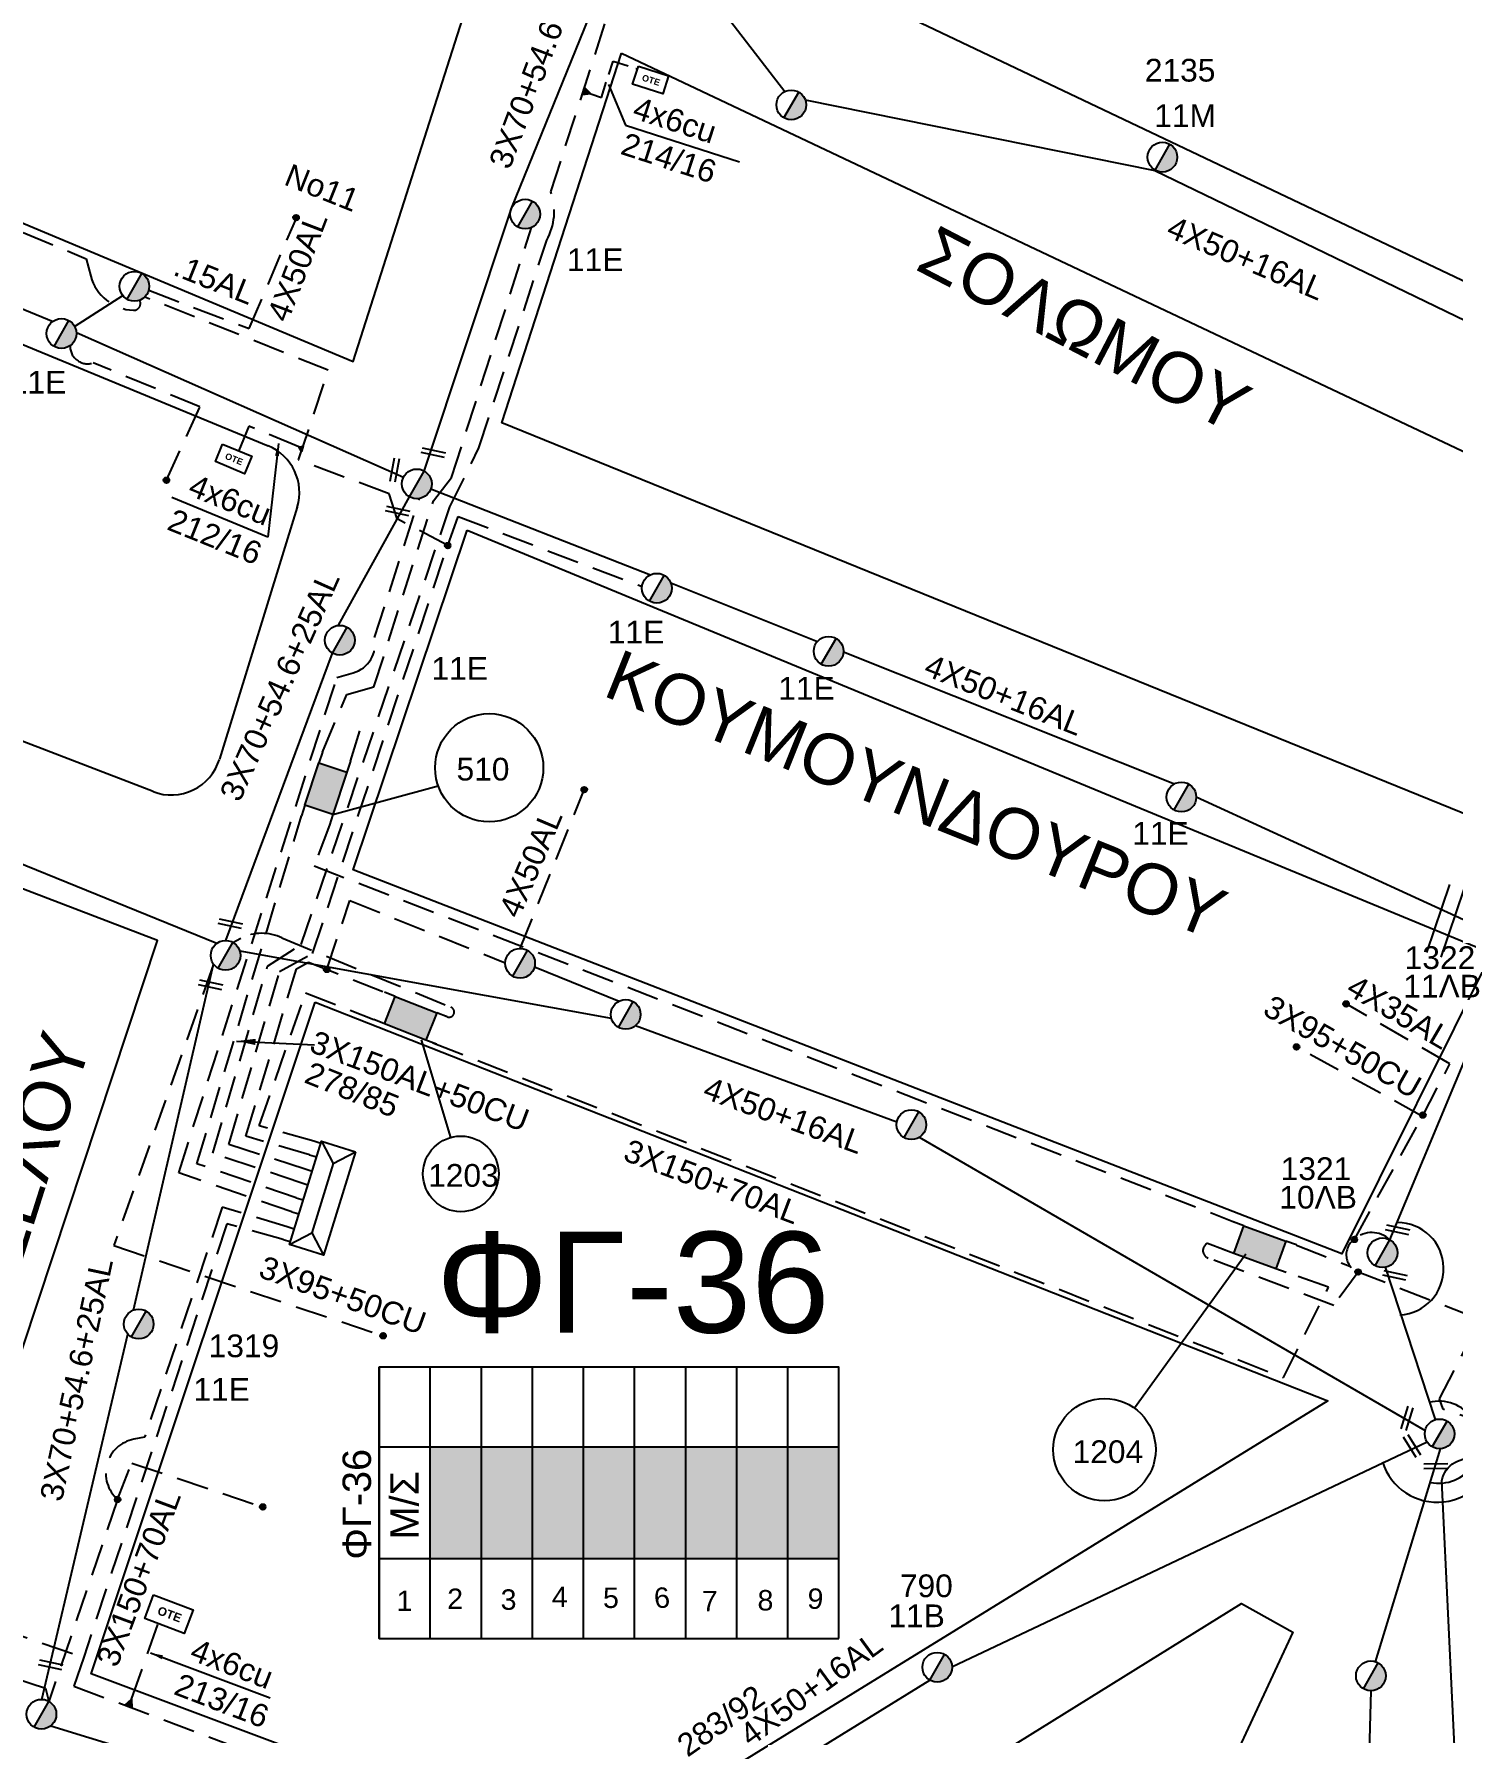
# Model space of a CAD drawing. Header units: millimetres. Extents: x 875 to 3140, y 727 to 1775.
# Drawn here: x 1085.7 to 1198.1, y 1559.1 to 1693.7 of the extents above; entities that cross this region are included whole.
import ezdxf
from ezdxf.enums import TextEntityAlignment as Align

# ---------------------------------------------------------------- set-up
doc = ezdxf.new("R2010")
doc.units = ezdxf.units.MM
doc.linetypes.add('DASHED', pattern=[19.05, 12.7, -6.35])
for name, color, linetype in [('Link Box 4 Διευθύνσεων', 7, 'Continuous'), ('Pillar OTE', 7, 'Continuous'), ('Ασφαλειοκιβώτια Χ.Τ 9 αναχωρήσεων', 7, 'Continuous'), ('Γέφυρες Εναερίου Δικτύου', 7, 'Continuous'), ('Γυμνά εναέρια ΧΤ (3Φ)   4x35AL', 7, 'Continuous'), ('Γυμνά εναέρια ΧΤ (3Φ)   4x50AL', 7, 'Continuous'), ('Γυμνά εναέρια ΧΤ και ΦΟΠ (3Φ)   4x50+16AL', 7, 'Continuous'), ('Εναέρια παροχή ΧΤ 4x16', 7, 'SYN_LINE'), ('Επιγραφές - Σχήματα', 7, 'Continuous'), ('Καλώδια ΧΤ   3x150+50AL', 7, 'DASHED'), ('Καλώδια ΧΤ   3x150+50CU', 7, 'DASHED'), ('Καλώδια ΧΤ   3x150+70AL', 7, 'DASHED'), ('Καλώδια ΧΤ   3x150AL+50CU', 7, 'DASHED'), ('Καλώδια ΧΤ   3x95+50CU', 7, 'DASHED'), ('Καλώδια ΧΤ   4x50AL', 7, 'DASHED'), ('Μηχανική τομή', 7, 'Continuous'), ('Στύλος ΦΜ', 7, 'Continuous'), ('Στύλος ΦΜ @ 1', 7, 'Continuous'), ('Συνδέσεις', 7, 'Continuous'), ('Συνεστραμμένα ΧΤ   3x70+54.6+25AL', 7, 'SYN_LINE'), ('Τομή', 7, 'Continuous'), ('Υποσταθμός πόλεως', 7, 'Continuous'), ('Υπόβαθρο ΔΕΗ', 7, 'Continuous'), ('Υπόγεια Καλώδια Δικτύου ΧΤ   150AL', 7, 'DASHED'), ('Υπόγεια καλώδια Παροχών ΧΤ   4x50AL', 7, 'DASHED'), ('Υπόγεια καλώδια Παροχών ΧΤ   4x6', 7, 'DASHED')]:
    doc.layers.add(name, color=color, linetype=linetype)
doc.styles.add('ar', font='arial.ttf')
doc.styles.get("Standard").update_dxf_attribs({"font": 'arial.ttf'})
doc.linetypes.add('SYN_LINE', pattern='A,0.5,-0.0001,["/\\/\\/\\/",Standard,S=0.1,R=0,X=0,Y=-0.05],-0.25', length=0.7501)
doc.dimstyles.new('ISO-25', dxfattribs={"dimtxt": 2.5, "dimasz": 2.5, "dimexe": 1.25, "dimexo": 0.625, "dimtad": 1, "dimtxsty": 'Standard', "dimcen": 2.5, "dimadec": 0, "dimazin": 0, "dimtfac": 1, "dimtmove": 0, "dimatfit": 3, "dimfxl": 1, "dimarcsym": 0})

# ---------------------------------------------------------------- blocks, each defined once
blk = doc.blocks.new('ΥΠΑΡΧΩΝ ΤΣΙΜΕΝΤΕΝΙΟΣ ΣΤΥΛΟΣ')
at = {"layer": 'Στύλος ΦΜ'}
blk.add_hatch(color=256, dxfattribs=at).paths.add_polyline_path([(-1.29, -2.28, 0.574793), (2.62, 0, 0.268822), (1.3, 2.27)])
blk.add_line((-1.29, -2.28), (1.3, 2.27), dxfattribs=at)
blk.add_circle((0, 0), 2.62, dxfattribs=at)
at = {"layer": 'Στύλος ΦΜ', "flags": 4}
for tag, p in [('ΑΡΙΘΜΟΣ', (-4.68, 8.05)), ('ΤΥΠΟΣ', (-4.91, 3.03))]:
    blk.add_attdef(tag, p, '', height=4, dxfattribs=at)
blk = doc.blocks.new('LINK BOX 4 ΑΝΑΧΩΡΗΣΕΩΝ')
at = {"layer": 'Link Box 4 Διευθύνσεων', "ltscale": 40}
blk.add_hatch(color=256, dxfattribs=at).paths.add_polyline_path([(-3.54, 0), (-3.54, -4.67), (3.54, -4.67), (3.54, 0)])
for p, q in [((-3.54, 0), (-5.33, 0)), ((5.33, 0), (3.54, 0)), ((-3.54, -4.67), (-5.33, -4.67)), ((5.33, -4.67), (3.54, -4.67))]:
    blk.add_line(p, q, dxfattribs=at)
blk.add_lwpolyline([(-3.54, -4.67), (-3.54, 0), (3.54, 0), (3.54, -4.67)], close=True, dxfattribs=at)
blk = doc.blocks.new('ΥΠΟΣΤΑΘΜΟΣ ΠΟΛΕΩΣ 8 ΑΝΑΧΩΡΗΣΕΩΝ')
at = {"layer": 'Υποσταθμός πόλεως', "linetype": 'Continuous', "ltscale": 40}
for p, q in [((-8.18, -2.82), (-8.18, -4)), ((-5.9, -2.82), (-5.9, -4)), ((-3.55, -2.82), (-3.55, -4)), ((-1.28, -2.82), (-1.28, -4)), ((1.23, -2.82), (1.23, -4)), ((3.56, -2.82), (3.56, -4)), ((6.03, -2.82), (6.03, -4)), ((8.16, -2.82), (8.16, -4))]:
    blk.add_line(p, q, dxfattribs=at)
blk.add_lwpolyline([(-8.57, 2.82), (8.57, 2.82), (8.57, -2.82), (-8.57, -2.82)], close=True, dxfattribs=at)
for points in [[(-5.75, 0), (-8.57, 2.82)], [(5.75, 0), (8.57, 2.82)], [(-8.57, -2.82), (-5.75, 0)], [(-5.75, 0), (5.75, 0)], [(8.57, -2.82), (5.75, 0)]]:
    blk.add_lwpolyline(points, dxfattribs=at)
at = {"layer": 'Υποσταθμός πόλεως', "linetype": 'SYN_LINE', "ltscale": 40, "flags": 1}
for tag, p in [('ΜΕΤΑΣΧΗΜΑΤΙΣΜΟΣ', (9.59, 1.44)), ('ΙΣΧΥΣ', (9.57, -1.35)), ('ΑΡΙΘΜΟΣ', (9.69, -4.07))]:
    blk.add_attdef(tag, p, '', height=1.8, dxfattribs=at)
blk = doc.blocks.new('ΤΟΜΗ')
at = {"layer": 'Τομή', "ltscale": 40}
for p, q in [((-5.68, 0), (5.68, 0)), ((5.68, -2.33), (-5.68, -2.33))]:
    blk.add_line(p, q, dxfattribs=at)
blk = doc.blocks.new('ΑΣΦΑΛΕΙΟΚΙΒΩΤΙΟ ΥΠΟΣΤΑΘΜΟΥ 9 ΑΝΑΧΩΡΗΣΕΩΝ')
at = {"layer": 'Ασφαλειοκιβώτια Χ.Τ 9 αναχωρήσεων', "ltscale": 40}
for p, q in [((-23.8, 40.36), (24.02, 40.36)), ((-9.72, 40.36), (-9.72, -40.64)), ((9.94, 40.36), (9.94, -40.64)), ((-23.8, 31.36), (24.02, 31.36)), ((-23.8, 22.36), (24.02, 22.36)), ((-23.8, 13.36), (24.02, 13.36)), ((-23.8, 4.36), (24.02, 4.36)), ((-23.8, -4.64), (24.02, -4.64)), ((-23.8, -13.64), (24.02, -13.64)), ((-23.8, -22.64), (24.02, -22.64)), ((-23.8, -31.64), (24.02, -31.64))]:
    blk.add_line(p, q, dxfattribs=at)
at = {"layer": 'Ασφαλειοκιβώτια Χ.Τ 9 αναχωρήσεων'}
blk.add_lwpolyline([(-23.8, -40.64), (24.02, -40.64), (24.02, 40.36), (-23.8, 40.36)], close=True, dxfattribs=at)
for s, rotation, p in [('1', 270, (-18.96, 37.31)), ('2', 270, (-18.6, 28.38)), ('3', 270, (-18.74, 18.97)), ('4', 270, (-18.26, 9.95)), ('5', 270, (-18.42, 0.93)), ('6', 274.9707, (-18.52, -8.21)), ('7', 270, (-19, -16.47)), ('8', 270, (-18.86, -26.29)), ('9', 266.863, (-18.5, -35))]:
    blk.add_text(s, height=3.6, rotation=rotation, dxfattribs=at).set_placement(p)
at = {"layer": 'Ασφαλειοκιβώτια Χ.Τ 9 αναχωρήσεων', "ltscale": 40}
for tag, height, p in [('ΟΝΟΜΑ', 5, (-0.16, 44.31)), ('ΚΕΙΜΕΝΟ 1', 2, (17.06, 35.59)), ('ΚΕΙΜΕΝΟ 2', 2, (17.06, 26.88)), ('ΚΕΙΜΕΝΟ 3', 2, (17.06, 17.69)), ('ΚΕΙΜΕΝΟ 4', 2, (17.06, 8.71)), ('ΚΕΙΜΕΝΟ 5', 2, (17.06, -0.13)), ('ΚΕΙΜΕΝΟ 6', 2, (17.06, -9.05)), ('ΚΕΙΜΕΝΟ 7', 2, (17.06, -18.13)), ('ΚΕΙΜΕΝΟ 8', 2, (17.06, -26.85)), ('ΚΕΙΜΕΝΟ 9', 2, (17.06, -35.99)), ('ΣΧ', 2, (-0.1, -42.64))]:
    blk.add_attdef(tag, text='', height=height, dxfattribs=at).set_placement(p, align=Align.MIDDLE_CENTER)
blk = doc.blocks.new('_ΣΥΝΔΕΣΗ')
at = {"layer": 'Συνδέσεις', "linetype": 'SYN_LINE', "ltscale": 40}
blk.add_hatch(color=256, dxfattribs=at).paths.add_polyline_path([(0.5, -0.01, 1), (-0.5, -0.01, 1)])
at = {"layer": 'Συνδέσεις'}
blk.add_circle((0, -0.01), 0.5, dxfattribs=at)
blk = doc.blocks.new('ΜΗΧΑΝΙΚΗ ΤΟΜΗ')
at = {"layer": 'Μηχανική τομή', "ltscale": 40}
for p, q in [((-1.89, 0.78), (1.89, 0.78)), ((1.89, 0), (-1.89, 0))]:
    blk.add_line(p, q, dxfattribs=at)
blk = doc.blocks.new('PILLAR ΟΤΕ')
at = {"layer": 'Pillar OTE', "ltscale": 40}
blk.add_lwpolyline([(-3.31, 2.02), (3.39, 2.02), (3.39, -1.99), (-3.31, -1.99)], close=True, dxfattribs=at)
at = {"layer": 'Pillar OTE', "insert": (-1.81, 0.71), "char_height": 1.3575, "width": 109.961, "attachment_point": 1}
blk.add_mtext('{\\fArial|b1|i0|c161|p34;OTE}', dxfattribs=at)

msp = doc.modelspace()

# ---------------------------------------------------------------- hatches: boundary and pattern name
at = {"layer": 'Pillar OTE', "ltscale": 40}
h = msp.add_hatch(color=256, dxfattribs=at)
h.dxf.hatch_style = 1
h.paths.add_polyline_path([(1129.16, 1688.84), (1129.86, 1688.9), (1129.36, 1689.4)])
h = msp.add_hatch(color=256, dxfattribs=at)
h.dxf.hatch_style = 1
h.paths.add_polyline_path([(1106.71, 1660.93), (1106.92, 1660.57), (1107.06, 1660.97)])
h = msp.add_hatch(color=256, dxfattribs=at)
h.dxf.hatch_style = 1
h.paths.add_polyline_path([(1093.47, 1560.97), (1093.43, 1561.66), (1092.92, 1561.18)])
at = {"layer": 'Ασφαλειοκιβώτια Χ.Τ 9 αναχωρήσεων', "ltscale": 20}
for color, points in [(151, [(1117.13, 1581.65), (1117.13, 1572.8), (1121.18, 1572.8), (1121.18, 1581.65)]), (85, [(1121.18, 1581.65), (1121.18, 1572.8), (1125.23, 1572.8), (1125.23, 1581.65)]), (30, [(1125.23, 1581.65), (1125.23, 1572.8), (1129.28, 1572.8), (1129.28, 1581.65)]), (1, [(1129.28, 1581.65), (1129.28, 1572.8), (1133.33, 1572.8), (1133.33, 1581.65)]), (2, [(1133.33, 1581.65), (1133.33, 1572.8), (1137.38, 1572.8), (1137.38, 1581.65)]), (5, [(1137.38, 1581.65), (1137.38, 1572.8), (1141.43, 1572.8), (1141.43, 1581.65)]), (27, [(1141.43, 1581.65), (1141.43, 1572.8), (1145.48, 1572.8), (1145.48, 1581.65)]), (6, [(1145.48, 1581.65), (1145.48, 1572.8), (1149.53, 1572.8), (1149.53, 1581.65)])]:
    msp.add_hatch(color=color, dxfattribs=at).paths.add_polyline_path(points)

# ---------------------------------------------------------------- linework, layer by layer
at = {"layer": 'Pillar OTE', "ltscale": 40}
for points in [[(1129.36, 1689.4), (1129.86, 1688.9), (1129.16, 1688.84), (1129.36, 1689.4)], [(1107.06, 1660.97), (1106.92, 1660.57), (1106.71, 1660.93), (1107.06, 1660.97)], [(1092.92, 1561.18), (1093.43, 1561.66), (1093.47, 1560.97), (1092.92, 1561.18)]]:
    msp.add_lwpolyline(points, dxfattribs=at)
at = {"layer": 'Γέφυρες Εναερίου Δικτύου', "color": 30, "ltscale": 20}
msp.add_lwpolyline([(1088.93, 1670.46), (1092.75, 1672.92)], dxfattribs=at)
at = {"layer": 'Γέφυρες Εναερίου Δικτύου', "color": 27, "linetype": 'DASHED', "ltscale": 0.2}
msp.add_lwpolyline([(1118.51, 1653.11), (1114.51, 1655.21), (1113.88, 1657.2), (1106.69, 1659.89), (1109.04, 1667), (1094.49, 1672.8)], dxfattribs=at)
at = {"layer": 'Γέφυρες Εναερίου Δικτύου', "color": 30, "linetype": 'DASHED', "ltscale": 0.2}
msp.add_lwpolyline([(1096.21, 1658.29), (1098.87, 1664.09), (1090.4, 1667.58), (1090.4, 1667.58, -0.518001), (1088.57, 1668.94, -2.190276)], format="xyb", dxfattribs=at)
at = {"layer": 'Γέφυρες Εναερίου Δικτύου', "color": 6, "linetype": 'DASHED', "ltscale": 0.2}
msp.add_lwpolyline([(1109.13, 1630.94), (1107.91, 1627.71), (1180.83, 1599.51)], dxfattribs=at)
at = {"layer": 'Γέφυρες Εναερίου Δικτύου', "color": 85, "ltscale": 20}
msp.add_lwpolyline([(1125.39, 1619.7), (1132.11, 1617)], dxfattribs=at)
at = {"layer": 'Γυμνά εναέρια ΧΤ (3Φ)   4x35AL', "color": 173, "linetype": 'DASHED', "ltscale": 0.2}
msp.add_lwpolyline([(1197.96, 1612.01), (1189.74, 1616.78)], dxfattribs=at)
at = {"layer": 'Γυμνά εναέρια ΧΤ (3Φ)   4x50AL', "color": 30, "ltscale": 20}
for points in [[(1062.76, 1680.93), (1087.22, 1670.87)], [(1089.07, 1670), (1115.01, 1658.53)]]:
    msp.add_lwpolyline(points, dxfattribs=at)
at = {"layer": 'Γυμνά εναέρια ΧΤ (3Φ)   4x50AL', "color": 30, "linetype": 'DASHED', "ltscale": 0.2}
msp.add_lwpolyline([(1102.76, 1670.3), (1106.54, 1679.1)], dxfattribs=at)
at = {"layer": 'Γυμνά εναέρια ΧΤ (3Φ)   4x50AL', "color": 85}
msp.add_lwpolyline([(1073.14, 1632.59), (1100.21, 1621.58)], dxfattribs=at)
at = {"layer": 'Γυμνά εναέρια ΧΤ (3Φ)   4x50AL', "color": 173}
msp.add_lwpolyline([(1193.2, 1598.07), (1202.35, 1619.97)], dxfattribs=at)
at = {"layer": 'Γυμνά εναέρια ΧΤ και ΦΟΠ (3Φ)   4x50+16AL', "color": 30}
for points in [[(1134.68, 1702.79), (1145.24, 1689.09)], [(1146.86, 1688.42), (1174.56, 1682.82)], [(1174.56, 1682.82), (1202.39, 1669.38)]]:
    msp.add_lwpolyline(points, dxfattribs=at)
at = {"layer": 'Γυμνά εναέρια ΧΤ και ΦΟΠ (3Φ)   4x50+16AL', "color": 2}
for points in [[(1117.17, 1657.61), (1134.59, 1650.79)], [(1136.2, 1650.14), (1147.83, 1645.5)], [(1149.89, 1644.69), (1176.13, 1634.21)], [(1177.86, 1633.19), (1202.27, 1621.97)]]:
    msp.add_lwpolyline(points, dxfattribs=at)
at = {"layer": 'Γυμνά εναέρια ΧΤ και ΦΟΠ (3Φ)   4x50+16AL', "color": 85}
for points in [[(1102.02, 1620.98), (1131.48, 1615.64)], [(1133.39, 1615.05), (1154.12, 1607.42)], [(1155.89, 1606.2), (1196, 1582.95)]]:
    msp.add_lwpolyline(points, dxfattribs=at)
at = {"layer": 'Γυμνά εναέρια ΧΤ και ΦΟΠ (3Φ)   4x50+16AL', "color": 173}
for points in [[(1196.82, 1583.82), (1192.86, 1595.9)], [(1192.06, 1564.63), (1197.23, 1581.51)], [(1190.85, 1530.62), (1191.73, 1562.33)]]:
    msp.add_lwpolyline(points, dxfattribs=at)
at = {"layer": 'Γυμνά εναέρια ΧΤ και ΦΟΠ (3Φ)   4x50+16AL', "color": 133}
for points in [[(1158.49, 1564.23), (1196.15, 1582.06)], [(1130.4, 1546.93), (1156.74, 1563.17)]]:
    msp.add_lwpolyline(points, dxfattribs=at)
at = {"layer": 'Γυμνά εναέρια ΧΤ και ΦΟΠ (3Φ)   4x50+16AL', "color": 1}
msp.add_lwpolyline([(1087.04, 1559.56), (1128.18, 1546.92)], dxfattribs=at)
at = {"layer": 'Εναέρια παροχή ΧΤ 4x16', "color": 1, "linetype": 'DASHED', "ltscale": 0.2}
msp.add_lwpolyline([(1059.16, 1548.58), (1063.43, 1560.4), (1073.8, 1556.68), (1076.94, 1565.65), (1086.61, 1562.54), (1086.88, 1561.49)], dxfattribs=at)
at = {"layer": 'Επιγραφές - Σχήματα', "ltscale": 20}
for p, q in [((1109.41, 1631.79), (1117.75, 1634.06)), ((1116.41, 1613.93), (1118.73, 1606.18)), ((1181.79, 1596.93), (1172.96, 1584.73))]:
    msp.add_line(p, q, dxfattribs=at)
for centre, radius in [((1121.8, 1635.49), 4.29), ((1119.55, 1603.3), 3), ((1170.58, 1581.44), 4.06)]:
    msp.add_circle(centre, radius, dxfattribs=at)
at = {"layer": 'Καλώδια ΧΤ   3x150+50AL', "color": 62, "ltscale": 0.2}
msp.add_lwpolyline([(1274.35, 1556.45), (1273.33, 1556.76), (1272.21, 1556.24), (1237.2, 1571.05), (1197.42, 1584.64), (1197.14, 1585.46), (1212.43, 1615.12), (1212.43, 1615.12), (1212.43, 1615.12), (1212.43, 1615.12), (1212.43, 1615.12), (1204.55, 1618.65, -0.293823), (1203.63, 1620.05, -2.382889)], format="xyb", dxfattribs=at)
at = {"layer": 'Καλώδια ΧΤ   3x150+50CU', "color": 5, "ltscale": 0.2}
msp.add_lwpolyline([(1106.86, 1602.59), (1099.88, 1604.93), (1104.23, 1619.76), (1106.9, 1621.49), (1118.69, 1656.17), (1120.99, 1660.84), (1126.36, 1677.3, 0.214123), (1126.69, 1681.15), (1132.99, 1700.72), (1134.94, 1700.46, 0.719118), (1136.25, 1705.04), (1125.67, 1710.47), (1136.68, 1743.72), (1135.79, 1744.24, -0.400155), (1134.9, 1747.38), (1111.9, 1758.73), (1119.38, 1774.68)], format="xyb", dxfattribs=at)
at = {"layer": 'Καλώδια ΧΤ   3x150+50CU', "color": 27, "ltscale": 0.2}
msp.add_lwpolyline([(1053.19, 1691.1), (1089.84, 1675.84), (1090.21, 1674.46, 0.325021), (1093.59, 1671.75, 0.590738), (1094.08, 1672.55, 12.344555)], format="xyb", dxfattribs=at)
at = {"layer": 'Καλώδια ΧΤ   3x150+50CU', "color": 154, "ltscale": 0.2}
msp.add_lwpolyline([(1110.79, 1636), (1111.82, 1639.28)], dxfattribs=at)
at = {"layer": 'Καλώδια ΧΤ   3x150+70AL', "color": 151, "ltscale": 0.2}
msp.add_lwpolyline([(1117.34, 1613.68), (1184.78, 1587.15), (1188.34, 1594.32), (1184.92, 1595.51)], dxfattribs=at)
at = {"layer": 'Καλώδια ΧΤ   3x150+70AL', "color": 2, "ltscale": 0.2}
for points in [[(1001.99, 1604.19), (1003.28, 1607.21), (1006.02, 1606.23), (1002.02, 1595.28), (1047.03, 1578.41), (1046.99, 1577.3), (1078.32, 1566.29), (1079.15, 1568.58), (1089.65, 1564.99), (1088.87, 1562.7), (1127.86, 1548.06), (1139.25, 1554.12), (1144.92, 1547.46), (1143.14, 1542.62), (1145.91, 1541.76)], [(1105.46, 1598.09), (1101.01, 1599.35), (1089.65, 1564.99)]]:
    msp.add_lwpolyline(points, dxfattribs=at)
at = {"layer": 'Καλώδια ΧΤ   3x150+70AL', "color": 1, "ltscale": 0.2}
msp.add_lwpolyline([(1105.78, 1599.1), (1100.64, 1600.67), (1094.48, 1582.44), (1093.63, 1582.27, 0.625557), (1092.34, 1577.5), (1086.88, 1561.49)], format="xyb", dxfattribs=at)
msp.add_lwpolyline([(1092.34, 1577.5), (1093.46, 1580.38), (1103.84, 1576.9)], dxfattribs=at)
at = {"layer": 'Καλώδια ΧΤ   3x150AL+50CU', "color": 6, "linetype": 'DASHED', "ltscale": 0.2}
for points in [[(1108.58, 1636.73), (1110.5, 1641.31), (1112.66, 1641.9), (1117.38, 1656.66), (1118.82, 1658.51), (1125.16, 1678.32)], [(1106.49, 1601.39), (1098.63, 1604.1), (1106.91, 1631.67)]]:
    msp.add_lwpolyline(points, dxfattribs=at)
at = {"layer": 'Καλώδια ΧΤ   3x150AL+50CU', "color": 30, "linetype": 'DASHED', "ltscale": 0.2}
msp.add_lwpolyline([(1106.14, 1600.28), (1097.18, 1603.39), (1109.72, 1642.64), (1111.01, 1643.01, 0.392507), (1112.71, 1645.82), (1116.27, 1656.83)], format="xyb", dxfattribs=at)
at = {"layer": 'Καλώδια ΧΤ   3x150AL+50CU', "color": 27, "linetype": 'DASHED', "ltscale": 0.2}
msp.add_lwpolyline([(1107.2, 1603.67), (1101.15, 1605.63), (1105.18, 1619.33), (1107.8, 1620.78), (1118.51, 1653.11), (1119.33, 1655.4), (1133.93, 1649.86)], dxfattribs=at)
at = {"layer": 'Καλώδια ΧΤ   3x150AL+50CU', "color": 85, "ltscale": 0.2}
for points in [[(1108.92, 1619.51), (1110.76, 1624.96), (1123.07, 1620.04)], [(1107.55, 1604.8), (1102.51, 1606.28), (1106.52, 1619.55), (1107.46, 1620.09), (1113.51, 1617.7)]]:
    msp.add_lwpolyline(points, dxfattribs=at)
for points in [[(1101.48, 1621.65), (1102.12, 1621.97, -0.235638), (1105.37, 1622), (1118.76, 1616.51, -1.024099), (1118.47, 1615.75, -0.609471)], [(1118.41, 1615.77, -0.094146), (1118.47, 1615.75)]]:
    msp.add_lwpolyline(points, format="xyb", dxfattribs=at)
at = {"layer": 'Καλώδια ΧΤ   3x150AL+50CU', "color": 151, "ltscale": 0.2}
msp.add_lwpolyline([(1107.89, 1605.88), (1103.57, 1607.1), (1107.24, 1617.66), (1112.65, 1615.53)], dxfattribs=at)
at = {"layer": 'Καλώδια ΧΤ   3x150AL+50CU', "color": 173, "ltscale": 0.2}
for points in [[(1275.87, 1560.8), (1274.44, 1562.78), (1190.68, 1595.52, -0.604462), (1190.39, 1598.1), (1195.79, 1607.86), (1197.96, 1612.01)], [(1190.68, 1595.52), (1188.76, 1592.87), (1178.8, 1596.62, -0.670247), (1178.76, 1597.8), (1180.14, 1597.28)]]:
    msp.add_lwpolyline(points, format="xyb", dxfattribs=at)
at = {"layer": 'Καλώδια ΧΤ   3x150AL+50CU', "color": 173, "linetype": 'DASHED', "ltscale": 0.2}
msp.add_lwpolyline([(1185.8, 1597.66), (1190.04, 1595.98)], dxfattribs=at)
at = {"layer": 'Καλώδια ΧΤ   3x150AL+50CU', "color": 0, "linetype": 'Continuous', "ltscale": 0.2}
for centre, radius, start, end in [((1193.81, 1595.78), 3.66, 273.0208, 89.9956), ((1197.09, 1582.03), 3.25, 258.1342, 103.7013), ((1196.96, 1581.82), 4.55, 197.0358, 356.3096)]:
    msp.add_arc(centre, radius, start, end, dxfattribs=at)
at = {"layer": 'Καλώδια ΧΤ   3x150AL+50CU', "color": 173, "ltscale": 0.2}
msp.add_arc((1191.78, 1596.6), 2.05, 46.1163, 132.6254, dxfattribs=at)
at = {"layer": 'Καλώδια ΧΤ   3x95+50CU', "color": 2, "ltscale": 0.2}
msp.add_lwpolyline([(1099.95, 1619.92), (1092.04, 1597.61), (1113.39, 1590.46)], dxfattribs=at)
at = {"layer": 'Καλώδια ΧΤ   3x95+50CU', "color": 173, "ltscale": 0.2}
msp.add_lwpolyline([(1195.79, 1607.86), (1185.81, 1613.36)], dxfattribs=at)
at = {"layer": 'Καλώδια ΧΤ   4x50AL', "color": 85, "linetype": 'DASHED', "ltscale": 0.2}
msp.add_lwpolyline([(1124.26, 1621.16), (1129.33, 1633.75)], dxfattribs=at)
at = {"layer": 'Συνεστραμμένα ΧΤ   3x70+54.6+25AL', "color": 6, "ltscale": 20}
for points in [[(1123.59, 1679.9), (1132.71, 1702.36)], [(1116.64, 1659.01), (1123.59, 1679.9)]]:
    msp.add_lwpolyline(points, dxfattribs=at)
at = {"layer": 'Συνεστραμμένα ΧΤ   3x70+54.6+25AL', "color": 2, "ltscale": 15}
msp.add_lwpolyline([(1109.86, 1646.78), (1115.48, 1656.97)], dxfattribs=at)
at = {"layer": 'Συνεστραμμένα ΧΤ   3x70+54.6+25AL', "color": 2, "ltscale": 20}
for points in [[(1100.92, 1621.8), (1109.38, 1644.58)], [(1093.61, 1592.51), (1099.95, 1619.92)], [(1086.33, 1561.65), (1093.15, 1590.6)]]:
    msp.add_lwpolyline(points, dxfattribs=at)
at = {"layer": 'Υπόβαθρο ΔΕΗ'}
for p, q in [((1046, 1685.04), (1104.27, 1661.01)), ((1095.15, 1633.6), (1035.53, 1656.6)), ((1106.57, 1656.14), (1100.41, 1636.16))]:
    msp.add_line(p, q, dxfattribs=at)
for points in [[(1145.52, 1733.45), (1238.02, 1691.23), (1223.01, 1662.66), (1136.23, 1703.93)], [(1056.6, 1725.13), (1045.4, 1695.16), (1111.02, 1667.69), (1120.51, 1697.41)], [(1132.3, 1692.14), (1217.55, 1651.82), (1205.76, 1629.14), (1122.81, 1662.82)], [(1120.04, 1654.33), (1201.27, 1620.8), (1189.39, 1596.96), (1111.02, 1627.41)], [(1077.72, 1568.13), (1095.51, 1621.79), (1028.07, 1647.62), (1008.33, 1593.46)], [(1108, 1616.9), (1188.29, 1585.31), (1129.36, 1549.01), (1090.25, 1563.68)], [(1144.42, 1543.31), (1145.98, 1547.2), (1181.45, 1569.24), (1185.52, 1566.98), (1169.92, 1533.48)]]:
    msp.add_lwpolyline(points, close=True, dxfattribs=at)
for points in [[(1132.61, 1686.42), (1141.63, 1683.52)], [(1104.25, 1653.76), (1096.64, 1656.92)]]:
    msp.add_lwpolyline(points, dxfattribs=at)
msp.add_lwpolyline([(1199.55, 1532.48), (1197.32, 1578.97, -0.459402), (1200.14, 1580.6), (1265.39, 1555.47), (1255.49, 1530.49)], format="xyb", close=True, dxfattribs=at)
for centre, start, end in [((1102.75, 1657.31), 342.8627, 67.5894), ((1096.59, 1637.33), 248.9026, 342.8627)]:
    msp.add_arc(centre, 4, start, end, dxfattribs=at)
at = {"layer": 'Υπόγεια Καλώδια Δικτύου ΧΤ   150AL', "color": 30, "linetype": 'DASHED', "ltscale": 0.2}
msp.add_lwpolyline([(1094.81, 1673.34), (1102.76, 1670.3)], dxfattribs=at)
at = {"layer": 'Υπόγεια καλώδια Παροχών ΧΤ   4x6', "color": 5, "linetype": 'DASHED', "ltscale": 0.1}
msp.add_lwpolyline([(1129.86, 1688.9), (1130.69, 1688.63), (1131.62, 1691.51), (1133.57, 1690.88)], dxfattribs=at)
at = {"layer": 'Υπόγεια καλώδια Παροχών ΧΤ   4x6', "color": 27, "linetype": 'DASHED', "ltscale": 0.2}
msp.add_lwpolyline([(1106.71, 1660.93), (1102.75, 1662.57), (1101.96, 1660.64)], dxfattribs=at)
at = {"layer": 'Υπόγεια καλώδια Παροχών ΧΤ   4x6', "color": 2, "linetype": 'DASHED', "ltscale": 0.2}
msp.add_lwpolyline([(1093.43, 1561.66), (1095.54, 1567.57)], dxfattribs=at)

# ---------------------------------------------------------------- block references
at = {"layer": 'Link Box 4 Διευθύνσεων'}
for p, xscale, yscale, zscale, rotation in [((1107.74, 1634.2), 0.5000000000000268, 0.5000000000000268, 0.5000000000000268, 71.79163371382793), ((1115.99, 1616.72), 0.4999999999999941, 0.4999999999999941, 0.4999999999999941, 338.4827481205567), ((1183.29, 1598.58), 0.5000000000000101, 0.5000000000000101, 0.5000000000000101, 339.9849681885249)]:
    msp.add_blockref('LINK BOX 4 ΑΝΑΧΩΡΗΣΕΩΝ', p, dxfattribs=dict(at, xscale=xscale, yscale=yscale, zscale=zscale, rotation=rotation))
at = {"layer": 'Pillar OTE'}
for p, xscale, yscale, zscale, rotation in [((1134.58, 1690), 0.3749999999999999, 0.3749999999999999, 0.3749999999999999, 342.180944146168), ((1101.52, 1659.97), 0.3750000000000001, 0.3750000000000001, 0.3750000000000001, 337.5894032627148), ((1096.39, 1568.4), 0.5, 0.5, 0.5, 339.4373973302187)]:
    msp.add_blockref('PILLAR ΟΤΕ', p, dxfattribs=dict(at, xscale=xscale, yscale=yscale, zscale=zscale, rotation=rotation))
at = {"layer": 'Ασφαλειοκιβώτια Χ.Τ 9 αναχωρήσεων', "xscale": 0.4499999999999886, "yscale": 0.4499999999999886, "zscale": 0.4499999999999886, "rotation": 90}
msp.add_blockref('ΑΣΦΑΛΕΙΟΚΙΒΩΤΙΟ ΥΠΟΣΤΑΘΜΟΥ 9 ΑΝΑΧΩΡΗΣΕΩΝ', (1131.24, 1577.18), dxfattribs=at).add_auto_attribs({'ΟΝΟΜΑ': 'ΦΓ-36'})
at = {"layer": 'Μηχανική τομή'}
for p, xscale, yscale, zscale, rotation in [((1114.5, 1659.06), 0.500000000000009, 0.500000000000009, 0.500000000000009, 79.45927495756727), ((1117.4, 1660.66), 0.5000000000001018, 0.5000000000001018, 0.5000000000001018, 167.8896288104028), ((1114.58, 1656.03), 0.5000000000001018, 0.5000000000001018, 0.5000000000001018, 167.8896288104028), ((1101.31, 1623.33), 0.5000000000001018, 0.5000000000001018, 0.5000000000001018, 167.8896288104028), ((1099.75, 1618.48), 0.5000000000001018, 0.5000000000001018, 0.5000000000001018, 167.8896288104028), ((1193.86, 1599.06), 0.5000000000001018, 0.5000000000001018, 0.5000000000001018, 167.8896288104028), ((1193.64, 1595.45), 0.5000000000001018, 0.5000000000001018, 0.5000000000001018, 167.8896288104028), ((1194.75, 1583.86), 0.5000000000000068, 0.5000000000000068, 0.5000000000000068, 72.1977486850083), ((1195.13, 1581.83), 0.500000000000011, 0.500000000000011, 0.500000000000011, 121.9567308007298), ((1196.85, 1580.33), 0.5000000000000996, 0.5000000000000996, 0.5000000000000996, 180.623631037761), ((1087.07, 1564.57), 0.5000000000001018, 0.5000000000001018, 0.5000000000001018, 167.8896288104028)]:
    msp.add_blockref('ΜΗΧΑΝΙΚΗ ΤΟΜΗ', p, dxfattribs=dict(at, xscale=xscale, yscale=yscale, zscale=zscale, rotation=rotation))
at = {"layer": 'Στύλος ΦΜ @ 1', "ltscale": 40}
ref = msp.add_blockref('ΥΠΑΡΧΩΝ ΤΣΙΜΕΝΤΕΝΙΟΣ ΣΤΥΛΟΣ', (1175.17, 1683.89), dxfattribs=dict(at, xscale=0.4499999999998181, yscale=0.4499999999998181, zscale=0.4499999999998181))
ref.add_attrib('ΤΥΠΟΣ', '11M', (1174.53, 1686.28), dxfattribs={"layer": 'Στύλος ΦΜ', "height": 1.8, "flags": 4})
ref.add_attrib('ΑΡΙΘΜΟΣ', '2135', (1173.78, 1689.88), dxfattribs={"layer": 'Στύλος ΦΜ', "height": 1.8, "flags": 4})
at = {"layer": 'Στύλος ΦΜ @ 1', "ltscale": 40, "xscale": 0.4499999999998181, "yscale": 0.4499999999998181, "zscale": 0.4499999999998181}
for p in [(1145.75, 1688.03), (1093.67, 1673.65), (1116.06, 1657.99), (1100.9, 1620.62), (1124.25, 1619.99), (1132.62, 1615.94), (1155.27, 1607.2), (1191.7, 1563.51), (1086.3, 1560.47)]:
    msp.add_blockref('ΥΠΑΡΧΩΝ ΤΣΙΜΕΝΤΕΝΙΟΣ ΣΤΥΛΟΣ', p, dxfattribs=at)
at = {"layer": 'Στύλος ΦΜ @ 1', "ltscale": 40}
ref = msp.add_blockref('ΥΠΑΡΧΩΝ ΤΣΙΜΕΝΤΕΝΙΟΣ ΣΤΥΛΟΣ', (1124.65, 1679.38), dxfattribs=dict(at, xscale=0.4499999999998181, yscale=0.4499999999998181, zscale=0.4499999999998181))
ref.add_attrib('ΤΥΠΟΣ', '11E', (1127.97, 1674.86), dxfattribs={"layer": 'Στύλος ΦΜ', "height": 1.8, "flags": 4})
ref = msp.add_blockref('ΥΠΑΡΧΩΝ ΤΣΙΜΕΝΤΕΝΙΟΣ ΣΤΥΛΟΣ', (1087.89, 1669.91), dxfattribs=dict(at, xscale=0.4499999999998181, yscale=0.4499999999998181, zscale=0.4499999999998181))
ref.add_attrib('ΤΥΠΟΣ', '11E', (1083.79, 1665.15), dxfattribs={"layer": 'Στύλος ΦΜ', "height": 1.8, "flags": 4})
ref = msp.add_blockref('ΥΠΑΡΧΩΝ ΤΣΙΜΕΝΤΕΝΙΟΣ ΣΤΥΛΟΣ', (1135.09, 1649.72), dxfattribs=dict(at, xscale=0.4499999999998181, yscale=0.4499999999998181, zscale=0.4499999999998181))
ref.add_attrib('ΤΥΠΟΣ', '11E', (1131.2, 1645.34), dxfattribs={"layer": 'Στύλος ΦΜ', "height": 1.8, "flags": 4})
ref = msp.add_blockref('ΥΠΑΡΧΩΝ ΤΣΙΜΕΝΤΕΝΙΟΣ ΣΤΥΛΟΣ', (1109.96, 1645.6), dxfattribs=dict(at, xscale=0.4499999999998181, yscale=0.4499999999998181, zscale=0.4499999999998181))
ref.add_attrib('ΤΥΠΟΣ', '11E', (1117.22, 1642.46), dxfattribs={"layer": 'Στύλος ΦΜ', "height": 1.8, "flags": 4})
ref = msp.add_blockref('ΥΠΑΡΧΩΝ ΤΣΙΜΕΝΤΕΝΙΟΣ ΣΤΥΛΟΣ', (1148.71, 1644.72), dxfattribs=dict(at, xscale=0.4499999999998181, yscale=0.4499999999998181, zscale=0.4499999999998181))
ref.add_attrib('ΤΥΠΟΣ', '11E', (1144.72, 1640.89), dxfattribs={"layer": 'Στύλος ΦΜ', "height": 1.8, "flags": 4})
ref = msp.add_blockref('ΥΠΑΡΧΩΝ ΤΣΙΜΕΝΤΕΝΙΟΣ ΣΤΥΛΟΣ', (1176.68, 1633.17), dxfattribs=dict(at, xscale=0.4499999999998181, yscale=0.4499999999998181, zscale=0.4499999999998181))
ref.add_attrib('ΤΥΠΟΣ', '11E', (1172.78, 1629.39), dxfattribs={"layer": 'Στύλος ΦΜ', "height": 1.8, "flags": 4})
ref = msp.add_blockref('ΥΠΑΡΧΩΝ ΤΣΙΜΕΝΤΕΝΙΟΣ ΣΤΥΛΟΣ', (1202.93, 1620.99), dxfattribs=dict(at, xscale=0.4499999999998181, yscale=0.4499999999998181, zscale=0.4499999999998181))
ref.add_attrib('ΤΥΠΟΣ', '11ΛB', (1194.27, 1617.28), dxfattribs={"layer": 'Στύλος ΦΜ', "height": 1.8, "flags": 4})
ref.add_attrib('ΑΡΙΘΜΟΣ', '1322', (1194.38, 1619.54), dxfattribs={"layer": 'Στύλος ΦΜ', "height": 1.8, "flags": 4})
ref = msp.add_blockref('ΥΠΑΡΧΩΝ ΤΣΙΜΕΝΤΕΝΙΟΣ ΣΤΥΛΟΣ', (1192.62, 1597.05), dxfattribs=dict(at, xscale=0.4499999999998181, yscale=0.4499999999998181, zscale=0.4499999999998181))
ref.add_attrib('ΤΥΠΟΣ', '10ΛB', (1184.44, 1600.55), dxfattribs={"layer": 'Στύλος ΦΜ', "height": 1.8, "flags": 4})
ref.add_attrib('ΑΡΙΘΜΟΣ', '1321', (1184.55, 1602.81), dxfattribs={"layer": 'Στύλος ΦΜ', "height": 1.8, "flags": 4})
ref = msp.add_blockref('ΥΠΑΡΧΩΝ ΤΣΙΜΕΝΤΕΝΙΟΣ ΣΤΥΛΟΣ', (1094.01, 1591.4), dxfattribs=dict(at, xscale=0.4499999999998181, yscale=0.4499999999998181, zscale=0.4499999999998181))
ref.add_attrib('ΤΥΠΟΣ', '11E', (1098.35, 1585.32), dxfattribs={"layer": 'Στύλος ΦΜ', "height": 1.8, "flags": 4})
ref.add_attrib('ΑΡΙΘΜΟΣ', '1319', (1099.56, 1588.77), dxfattribs={"layer": 'Στύλος ΦΜ', "height": 1.8, "flags": 4})
ref = msp.add_blockref('ΥΠΑΡΧΩΝ ΤΣΙΜΕΝΤΕΝΙΟΣ ΣΤΥΛΟΣ', (1197.15, 1582.69), dxfattribs=dict(at, xscale=0.4499999999998181, yscale=0.4499999999998181, zscale=0.4499999999998181))
ref.add_attrib('ΤΥΠΟΣ', '11ΛB', (1200.51, 1574.88), dxfattribs={"layer": 'Στύλος ΦΜ', "height": 1.8, "flags": 4})
ref.add_attrib('ΑΡΙΘΜΟΣ', '1046', (1200.62, 1577.14), dxfattribs={"layer": 'Στύλος ΦΜ', "height": 1.8, "flags": 4})
ref = msp.add_blockref('ΥΠΑΡΧΩΝ ΤΣΙΜΕΝΤΕΝΙΟΣ ΣΤΥΛΟΣ', (1157.32, 1564.19), dxfattribs=dict(at, xscale=0.4499999999998181, yscale=0.4499999999998181, zscale=0.4499999999998181))
ref.add_attrib('ΤΥΠΟΣ', '11B', (1153.45, 1567.37), dxfattribs={"layer": 'Στύλος ΦΜ', "height": 1.8, "flags": 4})
ref.add_attrib('ΑΡΙΘΜΟΣ', '790', (1154.36, 1569.75), dxfattribs={"layer": 'Στύλος ΦΜ', "height": 1.8, "flags": 4})
at = {"layer": 'Συνδέσεις', "xscale": 0.4500000000000455, "yscale": 0.4500000000000455, "zscale": 0.4500000000000455}
for p in [(1106.49, 1679.1), (1096.21, 1658.29), (1118.51, 1653.11), (1129.33, 1633.76), (1108.92, 1619.51), (1189.74, 1616.78), (1185.81, 1613.37), (1195.83, 1607.96), (1190.39, 1598.11), (1190.68, 1595.53), (1113.39, 1590.47), (1092.34, 1577.5), (1103.84, 1576.91)]:
    msp.add_blockref('_ΣΥΝΔΕΣΗ', p, dxfattribs=at)
at = {"layer": 'Τομή', "xscale": 0.5000000000001634, "yscale": 0.5000000000001634, "zscale": 0.5000000000001634, "rotation": 251.3277368374774}
msp.add_blockref('ΤΟΜΗ', (1198.15, 1623.17), dxfattribs=at)
at = {"layer": 'Υποσταθμός πόλεως', "xscale": 0.5000000000000058, "yscale": 0.5000000000000058, "zscale": 0.5000000000000058, "rotation": 252.710100441955}
msp.add_blockref('ΥΠΟΣΤΑΘΜΟΣ ΠΟΛΕΩΣ 8 ΑΝΑΧΩΡΗΣΕΩΝ', (1108.58, 1601.38), dxfattribs=at)

# ---------------------------------------------------------------- texts
at = {"layer": 'Γυμνά εναέρια ΧΤ (3Φ)   4x35AL', "ltscale": 0.2}
msp.add_text('4X35AL', height=1.8, rotation=329.7105, dxfattribs=at).set_placement((1193.94, 1616.13), align=Align.MIDDLE)
at = {"layer": 'Γυμνά εναέρια ΧΤ (3Φ)   4x50AL', "ltscale": 0.2}
msp.add_text('4X50AL', height=1.8, rotation=69.078, dxfattribs=at).set_placement((1106.58, 1675.2), align=Align.MIDDLE)
at = {"layer": 'Γυμνά εναέρια ΧΤ και ΦΟΠ (3Φ)   4x50+16AL', "ltscale": 0.2}
for rotation, p in [(337.101, (1181.81, 1675.89)), (338.2728, (1162.62, 1641.27)), (340.0669, (1145.15, 1607.94)), (36.2301, (1147.31, 1562.47))]:
    msp.add_text('4X50+16AL', height=1.8, rotation=rotation, dxfattribs=at).set_placement(p, align=Align.MIDDLE)
at = {"layer": 'Επιγραφές - Σχήματα', "ltscale": 20, "attachment_point": 1, "style": 'ar'}
for s, insert, char_height, width, rotation in [('Νο11', (1106.1, 1683.42), 1.8, 19.3816, 338.2018), ('ΣΟΛΩΜΟΥ', (1157.29, 1678.6), 4, 39.507, 332.5138), ('ΚΟΥΜΟΥΝΔΟΥΡΟΥ', (1132.18, 1644.96), 4, 39.507, 338.1365), ('ΕΛ. ΒΕΝΙΖΕΛΟΥ', (1073.58, 1574.33), 4, 56.0946, 72.3878), ('278/85', (1107.7, 1612.25), 1.8, 19.3816, 338.2018), ('Μ/Σ', (1113.95, 1574.32), 2.25, 10.7903, 90), ('283/92', (1136.49, 1558.49), 1.8, 19.3816, 34.9663)]:
    msp.add_mtext(s, dxfattribs=dict(at, insert=insert, char_height=char_height, width=width, rotation=rotation))
for s, insert, char_height, width in [('510', (1119.21, 1636.28), 1.8, 9.8398), ('1203', (1116.96, 1604.08), 1.8, 9.8398), ('ΦΓ-36', (1117.57, 1598.71), 8, 19.3816), ('1204', (1168.05, 1582.18), 1.8, 9.7776)]:
    msp.add_mtext(s, dxfattribs=dict(at, insert=insert, char_height=char_height, width=width))
at = {"layer": 'Καλώδια ΧΤ   3x150+70AL', "ltscale": 0.2}
for rotation, p in [(339.3806, (1139.47, 1602.69)), (69.6073, (1094, 1571.25))]:
    msp.add_text('3X150+70AL', height=1.8, rotation=rotation, dxfattribs=at).set_placement(p, align=Align.MIDDLE)
at = {"layer": 'Καλώδια ΧΤ   3x150AL+50CU', "ltscale": 0.2}
msp.add_text('3X150AL+50CU', height=1.8, rotation=339.3806, dxfattribs=at).set_placement((1116.29, 1610.66), align=Align.MIDDLE)
at = {"layer": 'Καλώδια ΧΤ   3x95+50CU', "ltscale": 0.2}
for rotation, p in [(330.5, (1189.46, 1613.38)), (340.3129, (1110.19, 1593.69))]:
    msp.add_text('3X95+50CU', height=1.8, rotation=rotation, dxfattribs=at).set_placement(p, align=Align.MIDDLE)
at = {"layer": 'Καλώδια ΧΤ   4x50AL', "ltscale": 20, "insert": (1122.51, 1624.16), "char_height": 1.8, "width": 11.1119, "attachment_point": 1, "rotation": 67.0198, "style": 'ar'}
msp.add_mtext('4Χ50AL', dxfattribs=at)
at = {"layer": 'Συνεστραμμένα ΧΤ   3x70+54.6+25AL', "ltscale": 20}
for rotation, p in [(69.4276, (1126.01, 1692.3)), (65.9241, (1105.18, 1641.98)), (77.999, (1089.07, 1587))]:
    msp.add_text('3X70+54.6+25AL', height=1.8, rotation=rotation, dxfattribs=at).set_placement(p, align=Align.MIDDLE)
at = {"layer": 'Υπόγεια Καλώδια Δικτύου ΧΤ   150AL', "ltscale": 20, "insert": (1097.31, 1676.26), "char_height": 1.8, "width": 19.3816, "attachment_point": 1, "rotation": 338.2018, "style": 'ar'}
msp.add_mtext('.15AL', dxfattribs=at)
at = {"layer": 'Υπόγεια καλώδια Παροχών ΧΤ   4x50AL', "color": 7, "ltscale": 0.2, "char_height": 1.8, "attachment_point": 1}
for s, insert, rotation in [('4x6cu', (1133.61, 1688.72), 342), ('214/16', (1132.67, 1685.88), 342), ('4x6cu', (1098.49, 1658.82), 338), ('212/16', (1096.83, 1656.08), 338), ('4x6cu', (1098.6, 1566.51), 339), ('213/16', (1097.34, 1563.77), 339)]:
    msp.add_mtext_dynamic_manual_height_columns(s, width=1.8, gutter_width=12.5, heights=[0.118], dxfattribs=dict(at, insert=insert, rotation=rotation))

# ---------------------------------------------------------------- leaders
at = {"layer": 'Επιγραφές - Σχήματα', "ltscale": 40}
for points, override in [([(1131.25, 1689.66), (1132.61, 1686.42)], {"dimasz": 0.5, "dimtad": 0}), ([(1105.09, 1661.2), (1104.25, 1653.76)], {"dimasz": 1, "dimtad": 0}), ([(1101.77, 1613.83), (1107.95, 1613.53)], {"dimasz": 1.5, "dimtad": 0}), ([(1094.95, 1565.33), (1104.44, 1561.77)], {"dimasz": 1, "dimtad": 0})]:
    msp.add_leader(points, dimstyle='ISO-25', override=override, dxfattribs=at)

doc.saveas('drawing.dxf')
